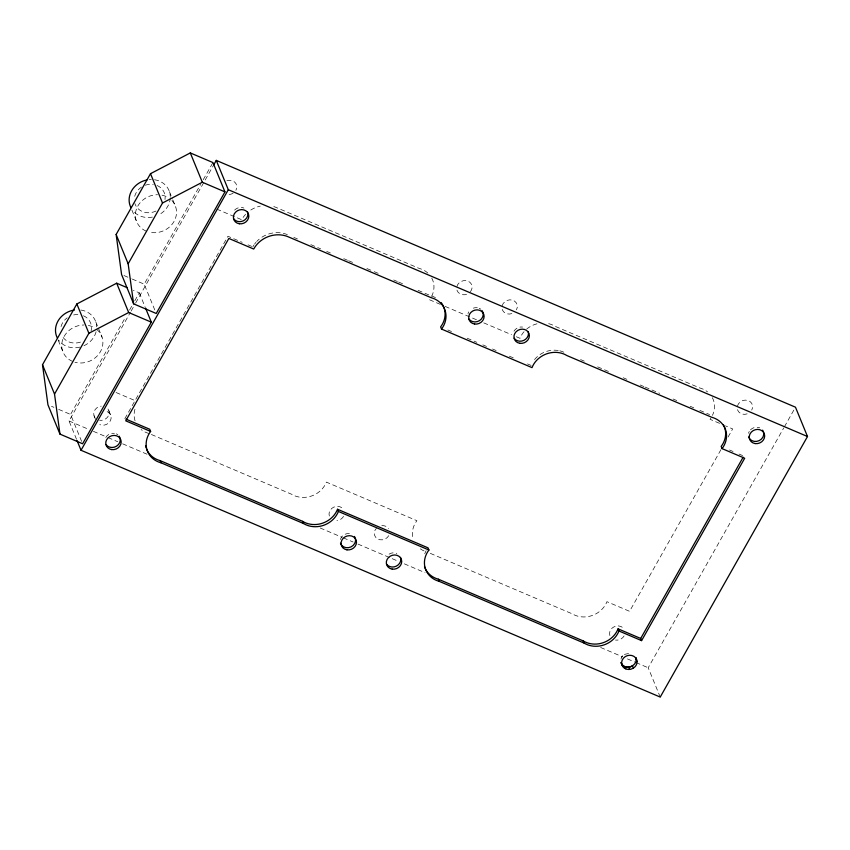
<?xml version="1.0" encoding="UTF-8"?>
<svg xmlns="http://www.w3.org/2000/svg" width="850" height="850" viewBox="0 0 850 850"><rect width="100%" height="100%" fill="white"/><g stroke="black" fill="none" stroke-linecap="round" stroke-linejoin="round"><path stroke-width="0.64" stroke-dasharray="4.25 3.19" d="M620.978 658.984L621.648 657.284M81.621 441.394L70.571 414.439L125.683 316.933M129.572 310.048L132.164 305.458M134.757 300.879L139.294 292.846L133.344 290.307M154.774 309.942L144.202 284.155L200.611 184.354M203.203 179.775L212.936 162.562M76.521 439.28L69.009 420.952L130.464 312.226M131.113 311.079L135.001 304.194M135.649 303.046L213.817 164.741M124.854 418.657L227.949 236.268L242.165 242.324M720.917 449.703L629.574 611.32L606.942 601.683A23.088 20.623 -22.3 0 1 572.05 613.753L429.675 553.084M728.089 437.006L732.657 428.931L725.518 425.882M660.227 697.074L648.199 667.76L783.742 427.943M784.401 426.796L794.176 409.498M621.69 657.199L622.827 655.701M624.389 654.415L630.232 653.14M293.824 237.394L297.479 238.946M310.877 244.662L320.62 248.816M326.719 251.409L330.374 252.971M343.772 258.676L347.427 260.238M348.638 260.748L354.737 263.351M366.913 268.536L373.012 271.139M374.223 271.66L380.322 274.252M393.72 279.958L397.375 281.52M398.597 282.041L404.685 284.633M418.083 290.339L430.27 295.534A23.088 20.623 -22.3 0 1 435.444 297.659M580.614 359.603L584.269 361.154M597.656 366.86L609.822 372.045M623.209 377.751L626.854 379.302M640.241 385.007L643.896 386.559M645.107 387.079L659.706 393.306M673.094 399.001L676.749 400.562M690.126 406.268L693.781 407.819M699.869 410.412L709.601 414.556M216.814 209.121L241.697 219.725A25.691 22.95 -22.3 0 1 245.586 214.359M440.342 304.364L429.484 299.742A23.088 20.623 -22.3 0 0 431.354 296.873M445.177 306.425L476.542 319.791M483.788 322.883L511.541 334.709M516.364 336.759L519.987 338.3A23.088 20.623 -22.3 0 1 525.778 329.874M719.557 423.342L710.037 419.284A23.088 20.623 -22.3 0 0 711.907 416.415M248.094 244.853L251.643 246.362M447.854 329.97L451.478 331.521M467.171 338.204L476.818 342.316M482.853 344.888L486.476 346.428M492.501 348.999L496.124 350.54M509.394 356.192L514.229 358.254M527.499 363.906L531.122 365.447M729.502 449.99L733.072 451.509M739.032 454.049L742.602 455.568M123.962 275.538L131.102 278.577M132.292 279.087L144.202 284.155M116.089 392.519L135.054 400.605M151.396 434.509L291.497 494.211A23.088 20.623 -22.3 0 0 326.389 482.131L416.893 520.699A23.088 20.623 -22.3 0 0 413.344 539.389M51.521 406.321L53.901 407.341M58.661 409.371L70.571 414.439M69.009 420.952L88.517 429.271M93.394 431.343L106.802 437.059M108.024 437.58L117.778 441.734M122.655 443.817L147.039 454.208M320.195 527.988L342.146 537.338M343.358 537.859L353.111 542.013M357.999 544.096L398.236 561.244M404.334 563.837L425.064 572.677M600.653 647.498L622.593 656.848M627.47 658.92L634.791 662.044M636.013 662.564L648.199 667.76M169.447 191.686L172.327 198.709M172.805 199.877L175.684 206.89M131.888 210.024L136.202 220.554M139.294 292.846L145.031 306.818M95.816 321.969L102.053 337.174M108.853 410.667L110.851 415.554M94.042 415.788L95.551 419.454M58.246 340.308L62.571 350.827M83.438 315.775A15.672 14.004 -22.3 0 1 91.088 331.011M80.463 342.104A15.672 14.004 -22.3 0 1 61.699 335.059M61.051 326.581A15.672 14.004 -22.3 0 1 67.161 317.847M73.652 314.946A15.672 14.004 -22.3 0 1 79.666 314.712M80.867 310.027A20.899 18.668 -22.3 0 1 96.656 326.793M96.093 331.755A20.899 18.668 -22.3 0 1 83.959 345.727M79.836 347.151A20.899 18.668 -22.3 0 1 58.523 339.989M96.475 329.216A20.899 18.668 -22.3 0 1 99.726 352.835A20.899 18.668 -22.3 0 1 74.938 362.228M72.484 361.377A20.899 18.668 -22.3 0 1 62.56 340.074A20.899 18.668 -22.3 0 1 83.916 324.998M88.4 325.454A20.899 18.668 -22.3 0 1 94.403 327.781M171.944 200.621A20.899 18.668 -22.3 0 1 172.603 223.635A20.899 18.668 -22.3 0 1 148.569 231.954M146.126 231.094A20.899 18.668 -22.3 0 1 136.202 209.791A20.899 18.668 -22.3 0 1 157.548 194.714M162.031 195.181A20.899 18.668 -22.3 0 1 168.034 197.508M154.509 179.743A20.899 18.668 -22.3 0 1 170.287 196.509M170.287 197.742A20.899 18.668 -22.3 0 1 158.578 214.965M152.405 217.101A20.899 18.668 -22.3 0 1 132.898 210.683M149.164 179.616A20.899 18.668 -22.3 0 1 151.311 179.509M157.069 185.491A15.672 14.004 -22.3 0 1 164.985 199.506M155.996 211.034A15.672 14.004 -22.3 0 1 134.906 203.639M134.693 196.308A15.672 14.004 -22.3 0 1 141.631 186.989M145.318 185.215A15.672 14.004 -22.3 0 1 153.308 184.439M431.779 278.12A23.088 20.623 -22.3 0 1 431.874 295.864M427.837 273.073A23.088 20.623 -22.3 0 0 419.135 268.387L276.601 207.644A25.691 22.95 -22.3 0 0 271.416 205.998M526.649 329.088A23.088 20.623 -22.3 0 1 537.126 323.754M548.686 323.68A23.088 20.623 -22.3 0 1 554.88 326.23L699.678 387.929A23.088 20.623 -22.3 0 1 707.561 391.914M424.054 550.928A23.088 20.623 -22.3 0 1 419.369 548.069M343.538 516.386A7.841 7.002 -22.3 0 1 336.951 520.572M329.343 516.046A7.841 7.002 -22.3 0 1 333.604 507.227A7.841 7.002 -22.3 0 1 343.326 509.288M388.779 535.659A7.841 7.002 -22.3 0 1 377.464 538.847A7.841 7.002 -22.3 0 1 376.391 528.286M381.788 525.683A7.841 7.002 -22.3 0 1 388.578 528.572M502.127 305.841A7.841 7.002 -22.3 0 1 512.401 300.114A7.841 7.002 -22.3 0 1 516.418 309.846M511.828 313.597A7.841 7.002 -22.3 0 1 501.914 307.7M456.875 286.556A7.841 7.002 -22.3 0 1 468.063 281.159A7.841 7.002 -22.3 0 1 469.986 292.145M466.576 294.323A7.841 7.002 -22.3 0 1 456.663 288.416M108.024 409.031A7.841 7.002 -22.3 0 1 107.695 416.946A7.841 7.002 -22.3 0 1 99.652 420.261M94.86 417.424A7.841 7.002 -22.3 0 1 101.246 406.141M226.886 180.752A7.841 7.002 -22.3 0 1 235.078 182.495A7.841 7.002 -22.3 0 1 235.875 190.294M233.123 193.163A7.841 7.002 -22.3 0 1 227.279 194.448M737.428 406.109A7.841 7.002 -22.3 0 1 747.692 400.382A7.841 7.002 -22.3 0 1 751.719 410.104M747.129 413.865A7.841 7.002 -22.3 0 1 737.216 407.968M712.332 397.662A23.088 20.623 -22.3 0 1 712.428 415.406M250.792 210.024A25.691 22.95 -22.3 0 1 260.249 206.114M148.962 433.468A23.088 20.623 -22.3 0 1 141.079 429.484M135.054 420.814A23.088 20.623 -22.3 0 1 135.341 408.053M624.081 635.928A7.841 7.002 -22.3 0 1 615.496 640.071M609.896 635.598A7.841 7.002 -22.3 0 1 614.157 626.769A7.841 7.002 -22.3 0 1 623.879 628.841M534.533 359.571A23.088 20.623 -22.3 0 1 558.705 350.593M559.821 350.827A23.088 20.623 -22.3 0 1 565.059 352.824M252.833 246.872A25.691 22.95 -22.3 0 1 253.959 244.991M254.596 244.088A25.691 22.95 -22.3 0 1 255.967 242.335M256.721 241.506A25.691 22.95 -22.3 0 1 259.176 239.19M261.928 237.182A25.691 22.95 -22.3 0 1 287.725 234.802M424.766 553.786A23.088 20.623 -22.3 0 1 426.158 550.715M468.01 313.703A7.841 7.002 -22.3 0 1 468.733 311.918M473.322 308.168A7.841 7.002 -22.3 0 1 477.317 307.774M479.198 308.306A7.841 7.002 -22.3 0 1 480.834 309.272M513.984 331.203A7.841 7.002 -22.3 0 1 522.569 327.059M105.793 437.484A7.841 7.002 -22.3 0 1 114.378 433.33M116.259 433.861A7.841 7.002 -22.3 0 1 117.895 434.828M234.611 210.077A7.841 7.002 -22.3 0 1 243.897 208.038M340.372 539.527A7.841 7.002 -22.3 0 1 351.56 534.119M389.098 554.157A7.841 7.002 -22.3 0 1 396.812 553.403M748.553 433.256A7.841 7.002 -22.3 0 1 749.275 431.471M750.465 429.877A7.841 7.002 -22.3 0 1 759.751 427.848M107.132 411.602A7.841 7.002 -22.3 0 1 110.234 421.005A7.841 7.002 -22.3 0 1 99.769 424.628"/><path stroke-width="1.27" d="M636.724 659.791C635.173 655.201 629.064 654.043 625.281 656.593A7.841 7.002 -22.3 0 0 622.742 666.549A7.841 7.002 -22.3 0 0 633.356 668.111L634.929 666.836A7.841 7.002 -22.3 0 0 637.043 661.597L635.832 657.624C638.658 666.156 624.059 671.309 621.084 662.649M145.509 307.998L151.321 322.161L82.588 443.764L59.968 434.116L47.94 404.802L42.5 364.756L76.861 303.96L116.673 283.199L127.383 287.767M116.131 234.483L150.503 173.676L190.304 152.926L212.936 162.562L224.952 191.887L156.23 313.48L133.609 303.843L121.582 274.518L116.131 234.483L128.159 263.798L133.609 303.843M59.968 434.116L54.528 394.081L88.889 333.285L128.69 312.524L151.321 322.161M128.159 263.798L162.52 203.001L202.332 182.24L224.952 191.887M213.817 164.741L216.272 160.395L795.472 407.192L807.5 436.517L660.227 697.074L81.026 450.277L77.021 440.502M81.026 450.277L228.299 189.709L216.272 160.395M723.456 424.809A23.088 20.623 -22.3 0 1 721.172 446.431L722.064 448.609L744.685 458.246L641.591 640.634L640.698 638.467L743.144 457.226M228.299 189.709L807.5 436.517M441.161 302.589A23.088 20.623 -22.3 0 1 440.619 326.889L441.511 329.056L532.015 367.625A23.088 20.623 -22.3 0 1 566.907 355.555L711.705 417.254A23.088 20.623 -22.3 0 1 722.064 448.609M126.044 419.167L149.738 429.261L150.631 431.439A23.088 20.623 -22.3 0 0 160.979 462.793L303.524 523.526A23.088 20.623 -22.3 0 0 338.417 511.456L428.921 550.014A23.088 20.623 -22.3 0 0 439.269 581.368L584.067 643.067A23.088 20.623 -22.3 0 0 618.97 630.997L641.591 640.634M146.551 448.959A23.088 20.623 -22.3 0 0 160.097 460.615L302.632 521.358A23.088 20.623 -22.3 0 0 337.524 509.277L428.028 547.846L428.921 550.014M424.479 566.536A23.088 20.623 -22.3 0 0 438.377 579.201L583.185 640.9A23.088 20.623 -22.3 0 0 618.077 628.83L640.698 638.467M150.631 431.439L125.747 420.835L228.831 238.436L253.725 249.039A25.691 22.95 -22.3 0 1 288.618 236.969L431.163 297.702A23.088 20.623 -22.3 0 1 441.511 329.056M636.151 659.43L637.043 661.597M618.077 628.83L618.97 630.997M633.409 668.026L632.464 665.943A7.841 7.002 -22.3 0 1 621.031 662.745M628.692 667.176L629.574 669.343M624.803 666.602L625.696 668.769M621.903 664.286L622.795 666.453M583.185 640.9L584.067 643.067M438.377 579.201L439.269 581.368M337.524 509.277L338.417 511.456M190.304 152.926L202.332 182.24M302.632 521.358L303.524 523.526M150.503 173.676L162.52 203.001M116.673 283.199L128.69 312.524M160.097 460.615L160.979 462.793M76.861 303.96L88.889 333.285M42.5 364.756L54.528 394.081M57.269 337.886A20.899 18.668 -22.3 0 1 74.449 310.027M130.9 207.602A20.899 18.668 -22.3 0 1 147.018 179.934M146.189 447.961A23.088 20.623 -22.3 0 1 145.648 445.899M482.099 310.622A7.841 7.002 -22.3 0 1 479.559 320.578A7.841 7.002 -22.3 0 1 468.934 319.016M528.169 331.532A7.841 7.002 -22.3 0 1 523.908 340.361A7.841 7.002 -22.3 0 1 514.186 338.289M119.159 436.178A7.841 7.002 -22.3 0 1 116.62 446.133A7.841 7.002 -22.3 0 1 105.995 444.571M247.616 211.99A7.841 7.002 -22.3 0 1 243.366 220.809A7.841 7.002 -22.3 0 1 233.633 218.748M354.461 536.446A7.841 7.002 -22.3 0 1 351.029 546.901A7.841 7.002 -22.3 0 1 340.478 543.192M400.531 557.356A7.841 7.002 -22.3 0 1 396.27 566.174A7.841 7.002 -22.3 0 1 386.548 564.113M762.652 430.164A7.841 7.002 -22.3 0 1 759.209 440.619A7.841 7.002 -22.3 0 1 748.659 436.921M474.608 324.031A7.841 7.002 -22.3 0 0 483.809 314.426A7.841 7.002 -22.3 0 0 470.804 312.502A7.841 7.002 -22.3 0 0 474.608 324.031M519.86 343.304A7.841 7.002 -22.3 0 0 529.061 333.71A7.841 7.002 -22.3 0 0 516.056 331.787A7.841 7.002 -22.3 0 0 519.86 343.304M346.97 549.844A7.841 7.002 -22.3 0 0 356.171 540.249A7.841 7.002 -22.3 0 0 343.166 538.326A7.841 7.002 -22.3 0 0 346.97 549.844M392.222 569.128A7.841 7.002 -22.3 0 0 401.423 559.534A7.841 7.002 -22.3 0 0 388.418 557.611A7.841 7.002 -22.3 0 0 392.222 569.128M111.669 449.586A7.841 7.002 -22.3 0 0 120.87 439.981A7.841 7.002 -22.3 0 0 107.865 438.069A7.841 7.002 -22.3 0 0 111.669 449.586M239.307 223.762A7.841 7.002 -22.3 0 0 248.508 214.168A7.841 7.002 -22.3 0 0 235.503 212.245A7.841 7.002 -22.3 0 0 239.307 223.762M755.161 443.572A7.841 7.002 -22.3 0 0 764.362 433.967A7.841 7.002 -22.3 0 0 751.357 432.055A7.841 7.002 -22.3 0 0 755.161 443.572"/></g></svg>
